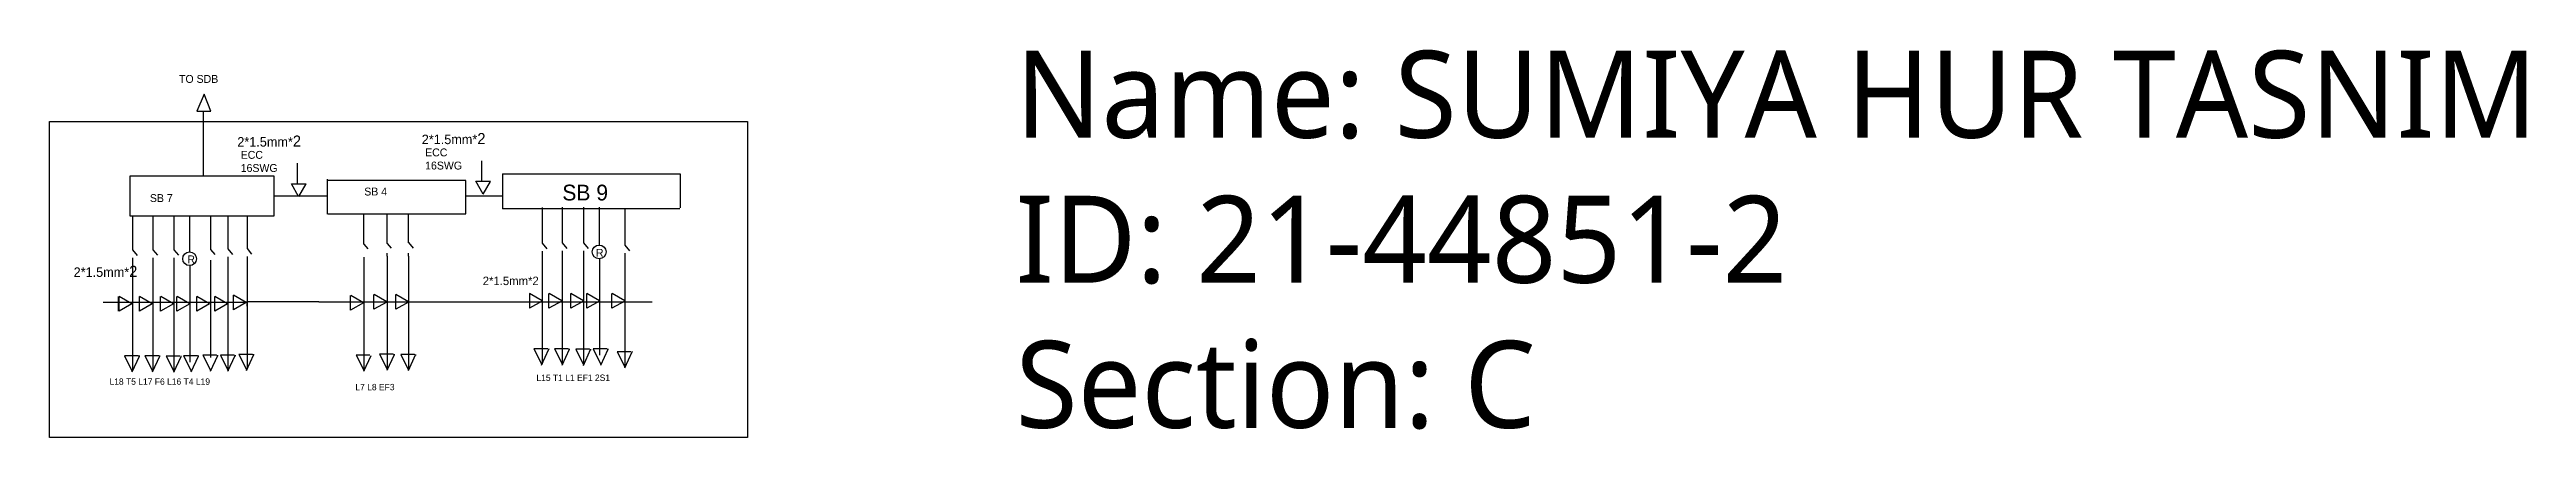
# Model space of a CAD drawing. Header units: feet. Extents: x 2705 to 3746, y 888 to 987.
# Drawn here: x 3161 to 3746, y 893 to 984 of the extents above; entities that cross this region are included whole.
import ezdxf

# ---------------------------------------------------------------- set-up
doc = ezdxf.new("R2010")
doc.units = ezdxf.units.FT
doc.header["$MEASUREMENT"] = 0
doc.linetypes.add('ACAD_ISO02W100', pattern=[15, 12, -3])

msp = doc.modelspace()

# ---------------------------------------------------------------- linework, layer by layer
for p, q in [((3197.28, 973.72), (3195.53, 969.74)), ((3198.89, 969.74), (3197.28, 973.72)), ((3195.53, 969.74), (3198.89, 969.74)), ((3197.11, 954.46), (3197.11, 969.79)), ((3219.32, 952.72), (3219.32, 957.44)), ((3262.9, 953.3), (3262.9, 958.02)), ((3267.76, 954.92), (3309.76, 954.92)), ((3267.76, 954.92), (3267.76, 946.7)), ((3309.76, 954.92), (3309.76, 946.94)), ((3213.67, 949.7), (3226.41, 949.7)), ((3219.57, 949.57), (3217.88, 952.59)), ((3217.88, 952.59), (3221.34, 952.59)), ((3219.62, 949.57), (3221.34, 952.57)), ((3259.11, 953.37), (3226.4, 953.37)), ((3226.41, 949.7), (3226.43, 949.7)), ((3226.43, 946.52), (3226.43, 953.68)), ((3259.11, 945.46), (3259.11, 953.37)), ((3259.11, 949.7), (3267.76, 949.7)), ((3263.15, 950.15), (3261.45, 953.17)), ((3261.45, 953.17), (3264.91, 953.17)), ((3263.19, 950.15), (3264.91, 953.15)), ((3180.38, 944.94), (3180.38, 936.97)), ((3185.13, 944.94), (3185.13, 937.01)), ((3190.14, 944.94), (3190.14, 937.02)), ((3193.91, 936.59), (3193.91, 944.94)), ((3198.75, 944.94), (3198.75, 937.1)), ((3202.88, 944.94), (3202.88, 937.24)), ((3207.4, 944.94), (3207.4, 937.29)), ((3226.43, 945.45), (3226.43, 946.94)), ((3226.5, 945.46), (3259.11, 945.46)), ((3235.03, 938.31), (3235.03, 945.25)), ((3240.54, 938.52), (3240.54, 945.46)), ((3245.55, 938.68), (3245.55, 945.46)), ((3309.64, 946.7), (3267.76, 946.7)), ((3277.12, 947.02), (3277.12, 938.58)), ((3281.87, 947.06), (3281.87, 938.62)), ((3286.88, 947.07), (3286.88, 938.62)), ((3290.65, 938.19), (3290.65, 947.06)), ((3296.64, 946.52), (3296.64, 938.07)), ((3180.38, 936.97), (3181.47, 935.66)), ((3185.13, 937.01), (3186.22, 935.7)), ((3190.14, 937.02), (3191.23, 935.71)), ((3198.75, 937.1), (3199.79, 935.86)), ((3202.88, 937.24), (3203.97, 935.93)), ((3207.4, 937.29), (3208.49, 935.98)), ((3235.03, 938.31), (3235.97, 937.19)), ((3240.54, 938.52), (3241.48, 937.39)), ((3240.54, 935.5), (3240.54, 936.21)), ((3245.54, 938.69), (3246.64, 937.38)), ((3245.55, 935.46), (3245.55, 936.21)), ((3277.12, 938.58), (3278.21, 937.26)), ((3277.12, 936.68), (3277.12, 910.1)), ((3281.87, 938.62), (3282.96, 937.31)), ((3281.87, 936.72), (3281.87, 910.15)), ((3286.88, 938.62), (3287.97, 937.31)), ((3286.88, 936.73), (3286.88, 910.15)), ((3296.64, 938.07), (3297.73, 936.76)), ((3180.38, 935.08), (3180.38, 908.5)), ((3185.13, 935.12), (3185.13, 908.54)), ((3190.14, 935.12), (3190.14, 908.55)), ((3193.98, 923.17), (3193.98, 933.27)), ((3198.75, 934.55), (3198.75, 911.57)), ((3202.88, 935.35), (3202.88, 908.77)), ((3207.4, 935.4), (3207.4, 908.82)), ((3235.03, 935.28), (3235.03, 908.7)), ((3240.54, 935.48), (3240.54, 908.9)), ((3245.54, 935.48), (3245.54, 908.91)), ((3290.72, 924.78), (3290.72, 934.87)), ((3296.64, 936.18), (3296.64, 909.6)), ((3207.21, 924.58), (3173.39, 924.58)), ((3177.03, 922.53), (3177.03, 925.99)), ((3177.17, 922.52), (3177.17, 925.98)), ((3180.19, 924.26), (3177.19, 925.98)), ((3182, 922.52), (3182, 925.98)), ((3185.03, 924.26), (3182.03, 925.98)), ((3187, 922.52), (3187, 925.98)), ((3190.02, 924.26), (3187.02, 925.98)), ((3190.84, 922.52), (3190.84, 925.98)), ((3193.87, 924.26), (3190.87, 925.98)), ((3195.51, 922.52), (3195.51, 925.98)), ((3198.54, 924.26), (3195.54, 925.98)), ((3199.77, 922.52), (3199.77, 925.98)), ((3202.79, 924.26), (3199.79, 925.98)), ((3204.19, 922.84), (3204.19, 926.3)), ((3207.21, 924.53), (3204.19, 922.84)), ((3207.21, 924.58), (3204.21, 926.3)), ((3224.34, 924.7), (3207.29, 924.7)), ((3207.41, 923.67), (3207.41, 924.57)), ((3224.34, 924.7), (3259.51, 924.7)), ((3231.87, 922.76), (3231.87, 926.22)), ((3234.9, 924.5), (3231.9, 926.22)), ((3237.38, 922.96), (3237.38, 926.42)), ((3240.41, 924.66), (3237.38, 922.96)), ((3240.41, 924.7), (3237.41, 926.42)), ((3242.54, 922.96), (3242.54, 926.42)), ((3245.56, 924.66), (3242.54, 922.96)), ((3245.56, 924.7), (3242.56, 926.42)), ((3259.51, 924.7), (3259.51, 924.7)), ((3259.51, 924.7), (3303.08, 924.7)), ((3274.15, 926.67), (3274.13, 923.21)), ((3277.15, 924.91), (3274.13, 923.21)), ((3277.15, 924.95), (3274.15, 926.67)), ((3278.71, 923.21), (3278.71, 926.67)), ((3281.74, 924.91), (3278.71, 923.21)), ((3281.74, 924.95), (3278.74, 926.67)), ((3283.87, 923.21), (3283.87, 926.67)), ((3286.9, 924.91), (3283.87, 923.21)), ((3286.9, 924.95), (3283.9, 926.67)), ((3287.64, 923.21), (3287.64, 926.67)), ((3290.66, 924.91), (3287.64, 923.21)), ((3290.66, 924.95), (3287.66, 926.67)), ((3290.72, 912.11), (3290.72, 924.84)), ((3293.62, 923.21), (3293.62, 926.67)), ((3296.64, 924.91), (3293.62, 923.21)), ((3296.64, 924.95), (3293.64, 926.67)), ((3180.19, 924.21), (3177.17, 922.52)), ((3185.03, 924.21), (3182, 922.52)), ((3190.02, 924.21), (3187, 922.52)), ((3193.87, 924.21), (3190.84, 922.52)), ((3193.98, 910.5), (3193.98, 923.24)), ((3198.54, 924.21), (3195.51, 922.52)), ((3202.79, 924.21), (3199.77, 922.52)), ((3234.9, 924.45), (3231.87, 922.76)), ((3278.44, 913.6), (3275.19, 913.6)), ((3275.19, 913.6), (3277.05, 909.9)), ((3276.99, 909.81), (3278.71, 913.53)), ((3278.53, 913.61), (3278.81, 913.56)), ((3283.29, 913.6), (3280.04, 913.6)), ((3280.04, 913.6), (3281.9, 909.9)), ((3281.84, 909.81), (3283.56, 913.53)), ((3283.38, 913.61), (3283.66, 913.56)), ((3288.3, 913.52), (3285.06, 913.52)), ((3285.06, 913.52), (3286.91, 909.82)), ((3286.85, 909.73), (3288.57, 913.45)), ((3288.39, 913.53), (3288.68, 913.48)), ((3292.41, 913.6), (3289.17, 913.6)), ((3289.17, 913.6), (3291.02, 909.9)), ((3290.96, 909.81), (3292.68, 913.53)), ((3292.5, 913.61), (3292.79, 913.56)), ((3298.11, 912.95), (3294.87, 912.95)), ((3294.87, 912.95), (3296.72, 909.25)), ((3296.66, 909.16), (3298.38, 912.88)), ((3298.2, 912.96), (3298.49, 912.92)), ((3181.7, 912), (3178.45, 912)), ((3178.45, 912), (3180.31, 908.3)), ((3180.25, 908.21), (3181.97, 911.93)), ((3181.79, 912.01), (3182.07, 911.96)), ((3186.55, 912), (3183.3, 912)), ((3183.3, 912), (3185.16, 908.3)), ((3185.1, 908.21), (3186.82, 911.93)), ((3186.64, 912.01), (3186.92, 911.96)), ((3191.56, 911.92), (3188.32, 911.92)), ((3188.32, 911.92), (3190.17, 908.21)), ((3190.11, 908.12), (3191.83, 911.85)), ((3191.65, 911.92), (3191.94, 911.88)), ((3195.67, 912), (3192.43, 912)), ((3192.43, 912), (3194.28, 908.3)), ((3194.22, 908.21), (3195.94, 911.93)), ((3195.76, 912.01), (3196.05, 911.96)), ((3200.22, 912.12), (3196.98, 912.12)), ((3196.98, 912.12), (3198.83, 908.42)), ((3198.77, 908.33), (3200.49, 912.05)), ((3200.31, 912.13), (3200.59, 912.08)), ((3204.35, 912.12), (3201.11, 912.12)), ((3201.11, 912.12), (3202.96, 908.42)), ((3202.9, 908.33), (3204.62, 912.05)), ((3204.44, 912.13), (3204.73, 912.08)), ((3208.71, 912.31), (3205.47, 912.31)), ((3205.47, 912.31), (3207.32, 908.61)), ((3207.27, 908.52), (3208.99, 912.25)), ((3208.8, 912.32), (3209.09, 912.28)), ((3236.44, 912.16), (3233.2, 912.16)), ((3233.2, 912.16), (3235.05, 908.45)), ((3235, 908.36), (3236.72, 912.09)), ((3241.95, 912.36), (3238.71, 912.36)), ((3238.71, 912.36), (3240.56, 908.66)), ((3240.51, 908.57), (3242.23, 912.29)), ((3242.04, 912.37), (3242.33, 912.32)), ((3246.97, 912.28), (3243.72, 912.28)), ((3243.72, 912.28), (3245.58, 908.57)), ((3245.52, 908.48), (3247.24, 912.21)), ((3247.06, 912.28), (3247.34, 912.24))]:
    msp.add_line(p, q)
for points in [[(3160.75, 967.27), (3325.6, 967.27), (3325.6, 892.72), (3160.75, 892.72)], [(3179.82, 954.46), (3213.75, 954.46), (3213.75, 944.94), (3179.82, 944.94)]]:
    msp.add_lwpolyline(points, close=True)
for centre in [(3193.84, 934.89), (3290.58, 936.5)]:
    msp.add_circle(centre, 1.63)

# ---------------------------------------------------------------- texts
at = {"linetype": 'ACAD_ISO02W100', "insert": (3388.93, 983.97), "char_height": 20.5335, "width": 40572.0722, "attachment_point": 1}
msp.add_mtext('{\\fYu Gothic Medium|b0|i0|c0|p34;Name: SUMIYA HUR TASNIM\\PID: 21-44851-2\\PSection: C}', dxfattribs=at)
at = {"attachment_point": 1}
for s, insert, char_height, width in [('TO SDB', (3191.34, 978.26), 1.862, 13.5631), ('{\\H3x;2*1.5mm*\\H1.167x;2}', (3205.11, 963.97), 0.7448, 17.9596), ('ECC \\P16SWG', (3205.91, 960.34), 1.862, 3.9945), ('{\\H3x;2*1.5mm*\\H1.167x;2}', (3248.68, 964.55), 0.7448, 17.9596), ('ECC \\P16SWG', (3249.48, 960.92), 1.862, 3.9945), ('SB 7', (3184.46, 950.14), 1.862, 16.4451), ('SB 4', (3235.1, 951.68), 1.862, 14.7086), ('SB 9', (3281.89, 952.37), 3.724, 16.3709), ('R', (3289.83, 937.22), 1.86, 1.3949), ('{\\H3x;2*1.5mm*\\H1.167x;2}', (3166.45, 933.22), 0.7448, 17.9596), ('R', (3193.31, 935.66), 1.86, 1.3949), ('2*1.5mm*2', (3263.08, 930.67), 2, 17.9596), ('L15 T1 L1 EF1 2S1', (3275.77, 907.56), 1.5, 26.7129), ('   L18 T5 L17 F6 L16 T4 L19', (3173.24, 906.64), 1.5, 50.5393), ('L7 L8 EF3', (3233, 905.35), 1.5, 27.2466)]:
    msp.add_mtext(s, dxfattribs=dict(at, insert=insert, char_height=char_height, width=width))

doc.saveas('drawing.dxf')
